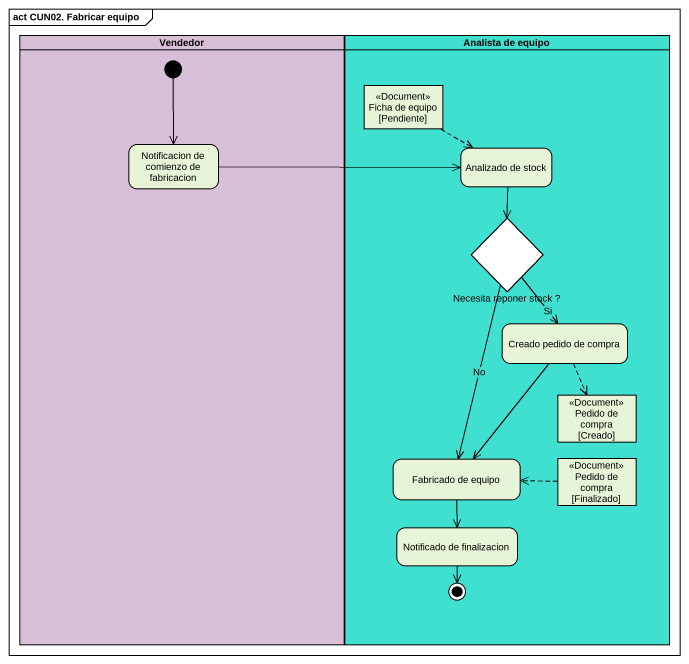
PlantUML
@startuml
mainframe act CUN02. Fabricar equipo
hide empty description
state Vendedor <<partition>> #D8BFD8 {
  state "Notificacion de comienzo de fabricacion" as Notificacion_de_comienzo_de
  [*] --> Notificacion_de_comienzo_de
}
state "Analista de equipo" as Analista_de_equipo <<partition>> #40E0D0 {
  state "Ficha de equipo [Pendiente]" as Ficha_de_equipo_Pendiente <<Document>>
  state "Analizado de stock" as Analizado_de_stock
  state "Necesita reponer stock ?" as Necesita_reponer_stock <<choice>>
  state "Creado pedido de compra" as Creado_pedido_de_compra
  state "Pedido de compra [Creado]" as Pedido_de_compra_Creado <<Document>>
  state "Fabricado de equipo" as Fabricado_de_equipo
  state "Pedido de compra [Finalizado]" as Pedido_de_compra_Finalizado <<Document>>
  state "Notificado de finalizacion" as Notificado_de_finalizacion
  Notificado_de_finalizacion --> [*]
}
Ficha_de_equipo_Pendiente -right[dashed]-> Analizado_de_stock
Notificacion_de_comienzo_de -right-> Analizado_de_stock
Analizado_de_stock --> Necesita_reponer_stock
Necesita_reponer_stock --> Creado_pedido_de_compra : Si
Necesita_reponer_stock --> Fabricado_de_equipo : No
Creado_pedido_de_compra -[dashed]-> Pedido_de_compra_Creado
Creado_pedido_de_compra --> Fabricado_de_equipo
Fabricado_de_equipo --> Notificado_de_finalizacion
Pedido_de_compra_Finalizado -left[dashed]-> Fabricado_de_equipo
@enduml
